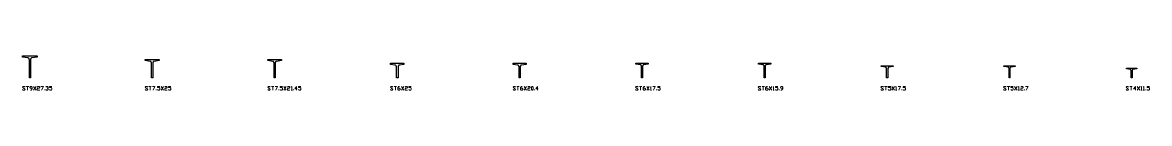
# Model space of a CAD drawing. Header units: inches. Extents: x 0 to 959, y -55 to 12.
# Drawn here: x 500 to 959.4, y -5 to 9 of the extents above; entities that cross this region are included whole.
import ezdxf

# ---------------------------------------------------------------- set-up
doc = ezdxf.new("R2010")
doc.units = ezdxf.units.IN
doc.header["$MEASUREMENT"] = 0
doc.layers.add('AISC_STEEL', color=7, linetype='Continuous')

msp = doc.modelspace()

# ---------------------------------------------------------------- linework, layer by layer
at = {"color": 3, "lineweight": 0}
for p, q in [((501.51, -3.48), (502.52, -3.48)), ((502.02, -3.48), (502.02, -4.99)), ((504.5, -4.99), (505.5, -3.48)), ((504.5, -3.48), (505.5, -4.99)), ((551.48, -3.48), (552.48, -3.48)), ((551.98, -3.48), (551.98, -4.99)), ((556.5, -4.99), (557.48, -3.48)), ((556.5, -3.48), (557.48, -4.99)), ((601.47, -3.48), (602.48, -3.48)), ((601.98, -3.48), (601.98, -4.99)), ((606.47, -4.99), (607.47, -3.48)), ((606.47, -3.48), (607.47, -4.99)), ((651.47, -3.48), (652.48, -3.48)), ((651.97, -3.48), (651.97, -4.99)), ((654.45, -4.99), (655.46, -3.48)), ((654.45, -3.48), (655.46, -4.99)), ((701.43, -3.48), (702.44, -3.48)), ((701.94, -3.48), (701.94, -4.99)), ((704.45, -4.99), (705.45, -3.48)), ((704.45, -3.48), (705.45, -4.99)), ((751.43, -3.48), (752.44, -3.48)), ((751.93, -3.48), (751.93, -4.99)), ((754.41, -4.99), (755.42, -3.48)), ((754.41, -3.48), (755.42, -4.99)), ((801.43, -3.48), (802.4, -3.48)), ((801.9, -3.48), (801.9, -4.99)), ((804.41, -4.99), (805.42, -3.48)), ((804.41, -3.48), (805.42, -4.99)), ((851.39, -3.48), (852.4, -3.48)), ((851.89, -3.48), (851.89, -4.99)), ((854.41, -4.99), (855.38, -3.48)), ((854.41, -3.48), (855.38, -4.99)), ((901.39, -3.48), (902.39, -3.48)), ((901.89, -3.48), (901.89, -4.99)), ((904.37, -4.99), (905.38, -3.48)), ((904.37, -3.48), (905.38, -4.99)), ((951.35, -3.48), (952.36, -3.48)), ((951.86, -3.48), (951.86, -4.99)), ((954.37, -4.99), (955.37, -3.48)), ((954.37, -3.48), (955.37, -4.99)), ((509.02, -4.99), (509.02, -4.74)), ((554.49, -4.99), (554.49, -4.74)), ((604.49, -4.99), (604.49, -4.74)), ((609.48, -4.99), (609.98, -4.99)), ((610.49, -4.99), (610.49, -4.74)), ((708.69, -4.99), (708.69, -4.74)), ((755.92, -4.99), (756.42, -4.99)), ((758.43, -4.99), (758.43, -4.74)), ((805.92, -4.99), (806.42, -4.99)), ((808.4, -4.99), (808.4, -4.74)), ((855.88, -4.99), (856.39, -4.99)), ((858.4, -4.99), (858.4, -4.74)), ((905.88, -4.99), (906.38, -4.99)), ((908.39, -4.99), (908.39, -4.74)), ((955.87, -4.99), (956.38, -4.99)), ((956.85, -4.99), (957.35, -4.99)), ((957.85, -4.99), (957.85, -4.74))]:
    msp.add_line(p, q, dxfattribs=at)
for points in [[(500.01, -4.74), (500.26, -4.99), (500.76, -4.99), (501.01, -4.74), (500.01, -3.73), (500.26, -3.48), (500.76, -3.48), (501.01, -3.73)], [(503.27, -4.99), (503.52, -4.99), (503.99, -4.49), (503.99, -3.73), (503.74, -3.48), (503.27, -3.48), (503.02, -3.73), (503.02, -3.98), (503.27, -4.23), (503.99, -4.23)], [(506, -3.73), (506.26, -3.48), (506.76, -3.48), (507.01, -3.73), (507.01, -3.98), (506.76, -4.23), (506.26, -4.23), (506, -4.49), (506, -4.99), (507.01, -4.99)], [(507.51, -3.48), (508.52, -3.48), (507.76, -4.99)], [(509.52, -3.73), (509.74, -3.48), (510.24, -3.48), (510.5, -3.73), (510.5, -3.98), (510.24, -4.23)], [(509.99, -4.23), (510.24, -4.23), (510.5, -4.49), (510.5, -4.74), (510.24, -4.99), (509.74, -4.99), (509.52, -4.74)], [(511, -4.74), (511.25, -4.99), (511.75, -4.99), (512, -4.74), (512, -4.23), (511.75, -3.98), (511, -3.98), (511, -3.48), (512, -3.48)], [(550, -4.74), (550.25, -4.99), (550.76, -4.99), (551.01, -4.74), (550, -3.73), (550.25, -3.48), (550.76, -3.48), (551.01, -3.73)], [(552.99, -3.48), (553.99, -3.48), (553.24, -4.99)], [(555, -4.74), (555.25, -4.99), (555.75, -4.99), (556, -4.74), (556, -4.23), (555.75, -3.98), (555, -3.98), (555, -3.48), (556, -3.48)], [(557.98, -3.73), (558.23, -3.48), (558.73, -3.48), (558.98, -3.73), (558.98, -3.98), (558.73, -4.23), (558.23, -4.23), (557.98, -4.49), (557.98, -4.99), (558.98, -4.99)], [(559.49, -4.74), (559.74, -4.99), (560.24, -4.99), (560.49, -4.74), (560.49, -4.23), (560.24, -3.98), (559.49, -3.98), (559.49, -3.48), (560.49, -3.48)], [(599.97, -4.74), (600.22, -4.99), (600.72, -4.99), (600.97, -4.74), (599.97, -3.73), (600.22, -3.48), (600.72, -3.48), (600.97, -3.73)], [(602.98, -3.48), (603.99, -3.48), (603.23, -4.99)], [(604.96, -4.74), (605.21, -4.99), (605.71, -4.99), (605.97, -4.74), (605.97, -4.23), (605.71, -3.98), (604.96, -3.98), (604.96, -3.48), (605.97, -3.48)], [(607.97, -3.73), (608.23, -3.48), (608.73, -3.48), (608.98, -3.73), (608.98, -3.98), (608.73, -4.23), (608.23, -4.23), (607.97, -4.49), (607.97, -4.99), (608.98, -4.99)], [(609.48, -3.73), (609.73, -3.48), (609.73, -4.99)], [(611.96, -4.49), (610.96, -4.49), (611.71, -3.48), (611.71, -4.99)], [(612.47, -4.74), (612.72, -4.99), (613.22, -4.99), (613.47, -4.74), (613.47, -4.23), (613.22, -3.98), (612.47, -3.98), (612.47, -3.48), (613.47, -3.48)], [(649.96, -4.74), (650.21, -4.99), (650.72, -4.99), (650.97, -4.74), (649.96, -3.73), (650.21, -3.48), (650.72, -3.48), (650.97, -3.73)], [(652.95, -4.23), (653.7, -4.23), (653.95, -4.49), (653.95, -4.74), (653.7, -4.99), (653.2, -4.99), (652.95, -4.74), (652.95, -3.98), (653.45, -3.48), (653.7, -3.48)], [(655.96, -3.73), (656.21, -3.48), (656.71, -3.48), (656.97, -3.73), (656.97, -3.98), (656.71, -4.23), (656.21, -4.23), (655.96, -4.49), (655.96, -4.99), (656.97, -4.99)], [(657.47, -4.74), (657.72, -4.99), (658.22, -4.99), (658.47, -4.74), (658.47, -4.23), (658.22, -3.98), (657.47, -3.98), (657.47, -3.48), (658.47, -3.48)], [(699.96, -4.74), (700.21, -4.99), (700.68, -4.99), (700.93, -4.74), (699.96, -3.73), (700.21, -3.48), (700.68, -3.48), (700.93, -3.73)], [(702.94, -4.23), (703.7, -4.23), (703.95, -4.49), (703.95, -4.74), (703.7, -4.99), (703.19, -4.99), (702.94, -4.74), (702.94, -3.98), (703.44, -3.48), (703.7, -3.48)], [(705.96, -3.73), (706.21, -3.48), (706.68, -3.48), (706.93, -3.73), (706.93, -3.98), (706.68, -4.23), (706.21, -4.23), (705.96, -4.49), (705.96, -4.99), (706.93, -4.99)], [(710.2, -4.49), (709.19, -4.49), (709.95, -3.48), (709.95, -4.99)], [(749.92, -4.74), (750.17, -4.99), (750.68, -4.99), (750.93, -4.74), (749.92, -3.73), (750.17, -3.48), (750.68, -3.48), (750.93, -3.73)], [(752.94, -4.23), (753.69, -4.23), (753.94, -4.49), (753.94, -4.74), (753.69, -4.99), (753.19, -4.99), (752.94, -4.74), (752.94, -3.98), (753.44, -3.48), (753.69, -3.48)], [(755.92, -3.73), (756.17, -3.48), (756.17, -4.99)], [(756.93, -3.48), (757.93, -3.48), (757.18, -4.99)], [(758.94, -4.74), (759.19, -4.99), (759.69, -4.99), (759.91, -4.74), (759.91, -4.23), (759.69, -3.98), (758.94, -3.98), (758.94, -3.48), (759.91, -3.48)], [(799.92, -4.74), (800.17, -4.99), (800.67, -4.99), (800.92, -4.74), (799.92, -3.73), (800.17, -3.48), (800.67, -3.48), (800.92, -3.73)], [(802.9, -4.23), (803.66, -4.23), (803.91, -4.49), (803.91, -4.74), (803.66, -4.99), (803.15, -4.99), (802.9, -4.74), (802.9, -3.98), (803.41, -3.48), (803.66, -3.48)], [(805.92, -3.73), (806.17, -3.48), (806.17, -4.99)], [(806.92, -4.74), (807.17, -4.99), (807.65, -4.99), (807.9, -4.74), (807.9, -4.23), (807.65, -3.98), (806.92, -3.98), (806.92, -3.48), (807.9, -3.48)], [(809.15, -4.99), (809.4, -4.99), (809.91, -4.49), (809.91, -3.73), (809.66, -3.48), (809.15, -3.48), (808.9, -3.73), (808.9, -3.98), (809.15, -4.23), (809.91, -4.23)], [(849.88, -4.74), (850.14, -4.99), (850.64, -4.99), (850.89, -4.74), (849.88, -3.73), (850.14, -3.48), (850.64, -3.48), (850.89, -3.73)], [(852.9, -4.74), (853.15, -4.99), (853.65, -4.99), (853.9, -4.74), (853.9, -4.23), (853.65, -3.98), (852.9, -3.98), (852.9, -3.48), (853.9, -3.48)], [(855.88, -3.73), (856.13, -3.48), (856.13, -4.99)], [(856.89, -3.48), (857.89, -3.48), (857.14, -4.99)], [(858.9, -4.74), (859.15, -4.99), (859.65, -4.99), (859.9, -4.74), (859.9, -4.23), (859.65, -3.98), (858.9, -3.98), (858.9, -3.48), (859.9, -3.48)], [(899.88, -4.74), (900.13, -4.99), (900.63, -4.99), (900.89, -4.74), (899.88, -3.73), (900.13, -3.48), (900.63, -3.48), (900.89, -3.73)], [(902.9, -4.74), (903.12, -4.99), (903.62, -4.99), (903.87, -4.74), (903.87, -4.23), (903.62, -3.98), (902.9, -3.98), (902.9, -3.48), (903.87, -3.48)], [(905.88, -3.73), (906.13, -3.48), (906.13, -4.99)], [(906.88, -3.73), (907.13, -3.48), (907.64, -3.48), (907.89, -3.73), (907.89, -3.98), (907.64, -4.23), (907.13, -4.23), (906.88, -4.49), (906.88, -4.99), (907.89, -4.99)], [(908.89, -3.48), (909.87, -3.48), (909.11, -4.99)], [(949.88, -4.74), (950.13, -4.99), (950.63, -4.99), (950.85, -4.74), (949.88, -3.73), (950.13, -3.48), (950.63, -3.48), (950.85, -3.73)], [(953.86, -4.49), (952.86, -4.49), (953.61, -3.48), (953.61, -4.99)], [(955.87, -3.73), (956.13, -3.48), (956.13, -4.99)], [(956.85, -3.73), (957.1, -3.48), (957.1, -4.99)], [(958.36, -4.74), (958.61, -4.99), (959.11, -4.99), (959.36, -4.74), (959.36, -4.23), (959.11, -3.98), (958.36, -3.98), (958.36, -3.48), (959.36, -3.48)]]:
    msp.add_lwpolyline(points, dxfattribs=at)
msp.add_lwpolyline([(707.68, -4.99), (707.68, -4.99), (707.94, -4.99), (708.19, -4.74), (708.19, -3.73), (707.94, -3.48), (707.68, -3.48), (707.43, -3.73), (707.43, -4.74)], close=True, dxfattribs=at)
at = {"layer": 'AISC_STEEL'}
for points in [[(506, 9), (506, 8.54), (503.8, 8.17), (503.77, 8.17), (503.74, 8.16), (503.71, 8.15), (503.68, 8.14), (503.66, 8.13), (503.63, 8.12), (503.6, 8.11), (503.58, 8.09), (503.55, 8.08), (503.53, 8.06), (503.5, 8.04), (503.48, 8.03), (503.45, 8.01), (503.43, 7.99), (503.41, 7.96), (503.39, 7.94), (503.37, 7.92), (503.36, 7.89), (503.34, 7.87), (503.32, 7.84), (503.31, 7.82), (503.3, 7.79), (503.28, 7.76), (503.27, 7.73), (503.26, 7.71), (503.25, 7.68), (503.25, 7.65), (503.24, 7.62), (503.24, 7.59), (503.23, 7.56), (503.23, 7.53), (503.23, 7.5), (503.23, 0), (503, 0), (502.77, 0), (502.77, 7.5), (502.77, 7.53), (502.77, 7.56), (502.76, 7.59), (502.76, 7.62), (502.75, 7.65), (502.75, 7.68), (502.74, 7.71), (502.73, 7.73), (502.72, 7.76), (502.7, 7.79), (502.69, 7.82), (502.68, 7.84), (502.66, 7.87), (502.64, 7.89), (502.63, 7.92), (502.61, 7.94), (502.59, 7.96), (502.57, 7.99), (502.55, 8.01), (502.52, 8.03), (502.5, 8.04), (502.47, 8.06), (502.45, 8.08), (502.42, 8.09), (502.4, 8.11), (502.37, 8.12), (502.34, 8.13), (502.32, 8.14), (502.29, 8.15), (502.26, 8.16), (502.23, 8.17), (502.2, 8.17), (500, 8.54), (500, 9), (503, 9)], [(555.64, 7.5), (555.64, 7.09), (553.63, 6.76), (553.6, 6.75), (553.58, 6.74), (553.55, 6.74), (553.52, 6.73), (553.49, 6.72), (553.47, 6.7), (553.44, 6.69), (553.41, 6.68), (553.39, 6.66), (553.37, 6.65), (553.34, 6.63), (553.32, 6.61), (553.3, 6.59), (553.28, 6.57), (553.26, 6.55), (553.24, 6.53), (553.22, 6.5), (553.2, 6.48), (553.19, 6.45), (553.17, 6.43), (553.16, 6.4), (553.15, 6.38), (553.14, 6.35), (553.13, 6.32), (553.12, 6.29), (553.11, 6.26), (553.11, 6.24), (553.1, 6.21), (553.1, 6.18), (553.1, 6.15), (553.1, 6.12), (553.1, 0), (552.82, 0), (552.54, 0), (552.54, 6.12), (552.54, 6.15), (552.54, 6.18), (552.54, 6.21), (552.53, 6.24), (552.53, 6.26), (552.52, 6.29), (552.51, 6.32), (552.5, 6.35), (552.49, 6.38), (552.48, 6.4), (552.47, 6.43), (552.45, 6.45), (552.44, 6.48), (552.42, 6.5), (552.4, 6.53), (552.38, 6.55), (552.36, 6.57), (552.34, 6.59), (552.32, 6.61), (552.3, 6.63), (552.27, 6.65), (552.25, 6.66), (552.23, 6.68), (552.2, 6.69), (552.17, 6.7), (552.15, 6.72), (552.12, 6.73), (552.09, 6.74), (552.06, 6.74), (552.04, 6.75), (552.01, 6.76), (550, 7.09), (550, 7.5), (552.82, 7.5)], [(605.5, 7.5), (605.5, 7.09), (603.49, 6.76), (603.47, 6.75), (603.44, 6.74), (603.41, 6.74), (603.38, 6.73), (603.35, 6.72), (603.33, 6.7), (603.3, 6.69), (603.28, 6.68), (603.25, 6.66), (603.23, 6.65), (603.2, 6.63), (603.18, 6.61), (603.16, 6.59), (603.14, 6.57), (603.12, 6.55), (603.1, 6.53), (603.08, 6.5), (603.06, 6.48), (603.05, 6.45), (603.03, 6.43), (603.02, 6.4), (603.01, 6.38), (603, 6.35), (602.99, 6.32), (602.98, 6.29), (602.97, 6.26), (602.97, 6.24), (602.96, 6.21), (602.96, 6.18), (602.96, 6.15), (602.96, 6.12), (602.96, 0), (602.75, 0), (602.54, 0), (602.54, 6.12), (602.54, 6.15), (602.54, 6.18), (602.54, 6.21), (602.53, 6.24), (602.53, 6.26), (602.52, 6.29), (602.51, 6.32), (602.5, 6.35), (602.49, 6.38), (602.48, 6.4), (602.47, 6.43), (602.45, 6.45), (602.44, 6.48), (602.42, 6.5), (602.4, 6.53), (602.38, 6.55), (602.36, 6.57), (602.34, 6.59), (602.32, 6.61), (602.3, 6.63), (602.27, 6.65), (602.25, 6.66), (602.22, 6.68), (602.2, 6.69), (602.17, 6.7), (602.15, 6.72), (602.12, 6.73), (602.09, 6.74), (602.06, 6.74), (602.03, 6.75), (602.01, 6.76), (600, 7.09), (600, 7.5), (602.75, 7.5)], [(655.48, 6), (655.48, 5.54), (653.66, 5.24), (653.63, 5.23), (653.6, 5.22), (653.57, 5.22), (653.54, 5.21), (653.52, 5.2), (653.49, 5.19), (653.46, 5.17), (653.44, 5.16), (653.41, 5.15), (653.39, 5.13), (653.36, 5.11), (653.34, 5.1), (653.32, 5.08), (653.3, 5.06), (653.28, 5.04), (653.26, 5.01), (653.24, 4.99), (653.22, 4.97), (653.2, 4.95), (653.19, 4.92), (653.17, 4.9), (653.16, 4.87), (653.14, 4.84), (653.13, 4.82), (653.12, 4.79), (653.11, 4.76), (653.11, 4.73), (653.1, 4.71), (653.09, 4.68), (653.09, 4.65), (653.09, 4.62), (653.08, 4.59), (653.08, 4.56), (653.08, 0), (652.74, 0), (652.4, 0), (652.4, 4.56), (652.4, 4.59), (652.39, 4.62), (652.39, 4.65), (652.39, 4.68), (652.38, 4.71), (652.37, 4.73), (652.37, 4.76), (652.36, 4.79), (652.35, 4.82), (652.34, 4.84), (652.32, 4.87), (652.31, 4.9), (652.29, 4.92), (652.28, 4.95), (652.26, 4.97), (652.24, 4.99), (652.22, 5.01), (652.2, 5.04), (652.18, 5.06), (652.16, 5.08), (652.14, 5.1), (652.12, 5.11), (652.09, 5.13), (652.07, 5.15), (652.04, 5.16), (652.02, 5.17), (651.99, 5.19), (651.96, 5.2), (651.94, 5.21), (651.91, 5.22), (651.88, 5.22), (651.85, 5.23), (651.82, 5.24), (650, 5.54), (650, 6), (652.74, 6)], [(705.25, 6), (705.25, 5.54), (703.43, 5.24), (703.4, 5.23), (703.37, 5.23), (703.34, 5.22), (703.32, 5.21), (703.29, 5.2), (703.26, 5.19), (703.24, 5.17), (703.21, 5.16), (703.18, 5.15), (703.16, 5.13), (703.14, 5.11), (703.11, 5.1), (703.09, 5.08), (703.07, 5.06), (703.05, 5.04), (703.03, 5.01), (703.01, 4.99), (702.99, 4.97), (702.97, 4.95), (702.96, 4.92), (702.94, 4.9), (702.93, 4.87), (702.92, 4.84), (702.91, 4.82), (702.9, 4.79), (702.89, 4.76), (702.88, 4.73), (702.87, 4.71), (702.87, 4.68), (702.86, 4.65), (702.86, 4.62), (702.86, 4.59), (702.86, 4.56), (702.86, 0), (702.62, 0), (702.39, 0), (702.39, 4.56), (702.39, 4.59), (702.39, 4.62), (702.39, 4.65), (702.38, 4.68), (702.38, 4.71), (702.37, 4.73), (702.36, 4.76), (702.35, 4.79), (702.34, 4.82), (702.33, 4.84), (702.32, 4.87), (702.31, 4.9), (702.29, 4.92), (702.28, 4.95), (702.26, 4.97), (702.24, 4.99), (702.22, 5.01), (702.2, 5.04), (702.18, 5.06), (702.16, 5.08), (702.14, 5.1), (702.11, 5.11), (702.09, 5.13), (702.07, 5.15), (702.04, 5.16), (702.01, 5.17), (701.99, 5.19), (701.96, 5.2), (701.93, 5.21), (701.91, 5.22), (701.88, 5.23), (701.85, 5.23), (701.82, 5.24), (700, 5.54), (700, 6), (702.62, 6)], [(755.08, 6), (755.08, 5.65), (753.2, 5.34), (753.17, 5.33), (753.14, 5.32), (753.12, 5.32), (753.09, 5.31), (753.06, 5.29), (753.04, 5.28), (753.01, 5.27), (752.99, 5.25), (752.96, 5.23), (752.94, 5.22), (752.92, 5.2), (752.9, 5.18), (752.88, 5.16), (752.86, 5.13), (752.85, 5.11), (752.83, 5.08), (752.82, 5.06), (752.8, 5.03), (752.79, 5.01), (752.78, 4.98), (752.77, 4.95), (752.77, 4.92), (752.76, 4.9), (752.76, 4.87), (752.75, 4.84), (752.75, 4.81), (752.75, 0), (752.54, 0), (752.33, 0), (752.33, 4.81), (752.33, 4.84), (752.32, 4.87), (752.32, 4.9), (752.31, 4.92), (752.31, 4.95), (752.3, 4.98), (752.29, 5.01), (752.28, 5.03), (752.26, 5.06), (752.25, 5.08), (752.23, 5.11), (752.22, 5.13), (752.2, 5.16), (752.18, 5.18), (752.16, 5.2), (752.14, 5.22), (752.12, 5.23), (752.09, 5.25), (752.07, 5.27), (752.04, 5.28), (752.02, 5.29), (751.99, 5.31), (751.96, 5.32), (751.94, 5.32), (751.91, 5.33), (751.88, 5.34), (750, 5.65), (750, 6), (752.54, 6)], [(805, 6), (805, 5.65), (803.12, 5.34), (803.09, 5.33), (803.06, 5.32), (803.04, 5.32), (803.01, 5.31), (802.98, 5.29), (802.96, 5.28), (802.93, 5.27), (802.91, 5.25), (802.89, 5.23), (802.86, 5.22), (802.84, 5.2), (802.82, 5.18), (802.8, 5.16), (802.78, 5.13), (802.77, 5.11), (802.75, 5.08), (802.74, 5.06), (802.72, 5.03), (802.71, 5.01), (802.7, 4.98), (802.69, 4.95), (802.69, 4.92), (802.68, 4.9), (802.68, 4.87), (802.68, 4.84), (802.67, 4.81), (802.67, 0), (802.5, 0), (802.33, 0), (802.33, 4.81), (802.32, 4.84), (802.32, 4.87), (802.32, 4.9), (802.31, 4.92), (802.31, 4.95), (802.3, 4.98), (802.29, 5.01), (802.28, 5.03), (802.26, 5.06), (802.25, 5.08), (802.23, 5.11), (802.22, 5.13), (802.2, 5.16), (802.18, 5.18), (802.16, 5.2), (802.14, 5.22), (802.11, 5.23), (802.09, 5.25), (802.07, 5.27), (802.04, 5.28), (802.02, 5.29), (801.99, 5.31), (801.96, 5.32), (801.94, 5.32), (801.91, 5.33), (801.88, 5.34), (800, 5.65), (800, 6), (802.5, 6)], [(854.94, 5), (854.94, 4.69), (853.22, 4.4), (853.19, 4.4), (853.16, 4.39), (853.13, 4.38), (853.11, 4.37), (853.08, 4.36), (853.05, 4.35), (853.03, 4.33), (853, 4.32), (852.98, 4.3), (852.96, 4.28), (852.94, 4.26), (852.91, 4.24), (852.9, 4.22), (852.88, 4.2), (852.86, 4.17), (852.84, 4.15), (852.83, 4.12), (852.82, 4.1), (852.81, 4.07), (852.8, 4.04), (852.79, 4.01), (852.78, 3.99), (852.77, 3.96), (852.77, 3.93), (852.77, 3.9), (852.77, 3.87), (852.77, 0), (852.47, 0), (852.17, 0), (852.17, 3.87), (852.17, 3.9), (852.17, 3.93), (852.17, 3.96), (852.16, 3.99), (852.15, 4.01), (852.14, 4.04), (852.13, 4.07), (852.12, 4.1), (852.11, 4.12), (852.1, 4.15), (852.08, 4.17), (852.06, 4.2), (852.04, 4.22), (852.03, 4.24), (852, 4.26), (851.98, 4.28), (851.96, 4.3), (851.94, 4.32), (851.91, 4.33), (851.89, 4.35), (851.86, 4.36), (851.83, 4.37), (851.81, 4.38), (851.78, 4.39), (851.75, 4.4), (851.72, 4.4), (850, 4.69), (850, 5), (852.47, 5)], [(904.66, 5), (904.66, 4.69), (902.94, 4.4), (902.91, 4.4), (902.88, 4.39), (902.85, 4.38), (902.82, 4.37), (902.8, 4.36), (902.77, 4.35), (902.75, 4.33), (902.72, 4.32), (902.7, 4.3), (902.68, 4.28), (902.65, 4.26), (902.63, 4.24), (902.61, 4.22), (902.6, 4.2), (902.58, 4.17), (902.56, 4.15), (902.55, 4.12), (902.54, 4.1), (902.52, 4.07), (902.51, 4.04), (902.51, 4.01), (902.5, 3.99), (902.49, 3.96), (902.49, 3.93), (902.49, 3.9), (902.49, 3.87), (902.49, 0), (902.33, 0), (902.17, 0), (902.17, 3.87), (902.17, 3.9), (902.17, 3.93), (902.17, 3.96), (902.16, 3.99), (902.15, 4.01), (902.15, 4.04), (902.14, 4.07), (902.12, 4.1), (902.11, 4.12), (902.1, 4.15), (902.08, 4.17), (902.06, 4.2), (902.05, 4.22), (902.03, 4.24), (902.01, 4.26), (901.98, 4.28), (901.96, 4.3), (901.94, 4.32), (901.91, 4.33), (901.89, 4.35), (901.86, 4.36), (901.84, 4.37), (901.81, 4.38), (901.78, 4.39), (901.75, 4.4), (901.72, 4.4), (900, 4.69), (900, 5), (902.33, 5)], [(954.17, 4), (954.17, 3.73), (952.72, 3.49), (952.69, 3.48), (952.66, 3.48), (952.64, 3.47), (952.61, 3.46), (952.58, 3.44), (952.56, 3.43), (952.53, 3.42), (952.51, 3.4), (952.48, 3.38), (952.46, 3.36), (952.44, 3.34), (952.42, 3.32), (952.4, 3.3), (952.39, 3.27), (952.37, 3.25), (952.36, 3.22), (952.35, 3.2), (952.34, 3.17), (952.33, 3.14), (952.32, 3.11), (952.31, 3.09), (952.31, 3.06), (952.31, 3.03), (952.31, 3), (952.31, 0), (952.09, 0), (951.86, 0), (951.86, 3), (951.86, 3.03), (951.86, 3.06), (951.86, 3.09), (951.85, 3.11), (951.84, 3.14), (951.83, 3.17), (951.82, 3.2), (951.81, 3.22), (951.8, 3.25), (951.78, 3.27), (951.77, 3.3), (951.75, 3.32), (951.73, 3.34), (951.71, 3.36), (951.69, 3.38), (951.66, 3.4), (951.64, 3.42), (951.61, 3.43), (951.59, 3.44), (951.56, 3.46), (951.53, 3.47), (951.51, 3.48), (951.48, 3.48), (951.45, 3.49), (950, 3.73), (950, 4), (952.09, 4)]]:
    msp.add_lwpolyline(points, close=True, dxfattribs=at)

doc.saveas('drawing.dxf')
